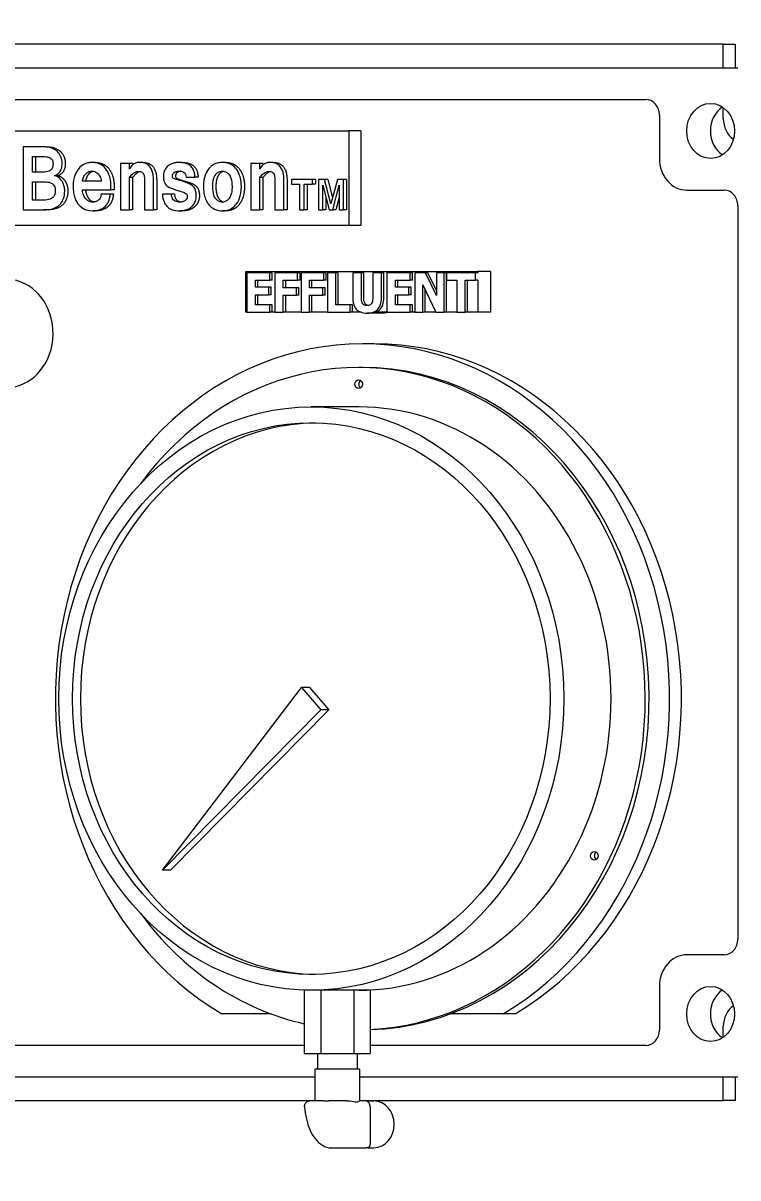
# Model space of a CAD drawing. Header units: inches. Extents: x 19 to 503, y 7 to 322.
# Drawn here: x 374.98 to 380.65, y 116.76 to 125.91 of the extents above; entities that cross this region are included whole.
import ezdxf

# ---------------------------------------------------------------- set-up
doc = ezdxf.new("R2010")
doc.units = ezdxf.units.IN
doc.header["$LTSCALE"] = 15
doc.header["$MEASUREMENT"] = 0
doc.layers.add('Dimension (ANSI)', color=7, linetype='Continuous', lineweight=25)
doc.layers.add('Visible (ANSI)', color=7, linetype='Continuous', lineweight=50)
doc.styles.add('MEMCOR Medium', font='arial.ttf')
doc.dimstyles.new('Default (ANSI)', dxfattribs={"dimscale": 15, "dimtxt": 0.15, "dimasz": 0.098425, "dimexe": 0.125, "dimexo": 0.0625, "dimgap": 0.031496, "dimtad": 0, "dimtih": 1, "dimtoh": 1, "dimdec": 4, "dimrnd": 1e-08, "dimzin": 3, "dimdsep": 46, "dimlunit": 5, "dimtxsty": 'MEMCOR Medium', "dimcen": 0.09, "dimdle": 0.393701, "dimclrd": 256, "dimclre": 256, "dimclrt": 256, "dimadec": 0, "dimazin": 1, "dimtfac": 0.8, "dimtofl": 0, "dimtmove": 0, "dimatfit": 3, "dimfxl": 1, "dimfrac": 1, "dimtolj": 1, "dimtzin": 4, "dimlwd": -1, "dimlwe": -1, "dimarcsym": 0})

# ---------------------------------------------------------------- blocks, each defined once
blk = doc.blocks.new('*D25')
at = {"layer": 'Defpoints', "color": 0, "transparency": 16777216}
for p in [(386.2206, 149.7594), (323.7985, 58.4914), (366.6329, 58.4914)]:
    blk.add_point(p, dxfattribs=at)
at = {"layer": 'Dimension (ANSI)', "transparency": 16777216}
for p, q in [((385.2831, 149.7594), (321.9235, 149.7594)), ((323.7985, 148.283), (323.7985, 114.595)), ((323.7985, 59.9677), (323.7985, 95.4736)), ((365.6954, 58.4914), (321.9235, 58.4914))]:
    blk.add_line(p, q, dxfattribs=at)
for points in [[(323.5524, 148.283), (324.0445, 148.283), (323.7985, 149.7594)], [(323.5524, 59.9677), (324.0445, 59.9677), (323.7985, 58.4914)]]:
    blk.add_solid(points, dxfattribs=at)
at = {"layer": 'Dimension (ANSI)', "transparency": 16777216, "char_height": 2.25, "attachment_point": 5, "style": 'MEMCOR Medium'}
for s, insert in [('\\A1; \\fArial|b0|i0;\\H2.2500;91{\\H0.8x;\\S1#4;} in', (323.7985, 107.3296)), ('\\A1;[2318.2 mm]{\\P\\fArial|b0|i0;\\H2.2500;SHIPPING\\P\\fArial|b0|i0;\\H2.2500;HEIGHT\\P\\fArial|b0|i0;\\H2.2500;REF.}', (323.7985, 97.7689))]:
    blk.add_mtext(s, dxfattribs=dict(at, insert=insert))

msp = doc.modelspace()

# ---------------------------------------------------------------- linework, layer by layer
at = {"layer": 'Visible (ANSI)', "linetype": 'Continuous', "lineweight": 18}
for p, q in [((380.535036, 125.74437), (369.449911, 125.74437)), ((380.535036, 125.55687), (380.535036, 125.74437)), ((380.535036, 125.74437), (380.628786, 125.74437)), ((380.628786, 125.74437), (380.628786, 125.55687)), ((368.959428, 125.55687), (380.650771, 125.55687)), ((369.690137, 125.306835), (379.920062, 125.306835)), ((380.535036, 125.15437), (380.535036, 125.242104)), ((380.028315, 125.181835), (380.028315, 124.83812)), ((372.044643, 125.056835), (377.565555, 125.056835)), ((377.565555, 125.056835), (377.565555, 124.306835)), ((377.659305, 125.056835), (377.565555, 125.056835)), ((377.659305, 125.056835), (377.659305, 124.306835)), ((374.983495, 124.931835), (374.983495, 124.431835)), ((375.139958, 124.931835), (374.983495, 124.931835)), ((375.164958, 124.931835), (375.139958, 124.931835)), ((375.056687, 124.854912), (375.134699, 124.854912)), ((375.056687, 124.730924), (375.056687, 124.854912)), ((375.081687, 124.854912), (375.081687, 124.730924)), ((375.553957, 124.807341), (375.528957, 124.807341)), ((375.825042, 124.799244), (375.753603, 124.799244)), ((375.753603, 124.799244), (375.753603, 124.431835)), ((375.825042, 124.755215), (375.825042, 124.799244)), ((375.850042, 124.799244), (375.825042, 124.799244)), ((375.850042, 124.799244), (375.850042, 124.787957)), ((375.930684, 124.807341), (375.905684, 124.807341)), ((376.240793, 124.807341), (376.215793, 124.807341)), ((376.587718, 124.807341), (376.562718, 124.807341)), ((376.858803, 124.799244), (376.787364, 124.799244)), ((376.787364, 124.799244), (376.787364, 124.431835)), ((376.883803, 124.799244), (376.858803, 124.799244)), ((376.858803, 124.755215), (376.858803, 124.799244)), ((376.883803, 124.799244), (376.883803, 124.787957)), ((376.964445, 124.807341), (376.939445, 124.807341)), ((375.13952, 124.730924), (375.056687, 124.730924)), ((375.258166, 124.700579), (375.233166, 124.700579)), ((376.274522, 124.689932), (376.345084, 124.689932)), ((376.370084, 124.689932), (376.345084, 124.689932)), ((375.056687, 124.654507), (375.139958, 124.654507)), ((375.056687, 124.508758), (375.056687, 124.654507)), ((375.081687, 124.654507), (375.081687, 124.508758)), ((375.604778, 124.659568), (375.453136, 124.659568)), ((375.679284, 124.590236), (375.679284, 124.615033)), ((375.704284, 124.615033), (375.704284, 124.590236)), ((375.825042, 124.431835), (375.825042, 124.687402)), ((375.850042, 124.687402), (375.825042, 124.687402)), ((375.850042, 124.687402), (375.850042, 124.431835)), ((375.94469, 124.666147), (375.94469, 124.431835)), ((376.016567, 124.431835), (376.016567, 124.668677)), ((376.041567, 124.668677), (376.041567, 124.431835)), ((376.883803, 124.687402), (376.858803, 124.687402)), ((376.858803, 124.431835), (376.858803, 124.687402)), ((376.883803, 124.687402), (376.883803, 124.431835)), ((376.978451, 124.666147), (376.978451, 124.431835)), ((377.050327, 124.431835), (377.050327, 124.668677)), ((377.075327, 124.668677), (377.075327, 124.431835)), ((377.276534, 124.671835), (377.10971, 124.671835)), ((377.10971, 124.671835), (377.10971, 124.634912)), ((377.10971, 124.634912), (377.175346, 124.634912)), ((377.175346, 124.634912), (377.175346, 124.431835)), ((377.210478, 124.634912), (377.276534, 124.634912)), ((377.210478, 124.431835), (377.210478, 124.634912)), ((377.235478, 124.634912), (377.235478, 124.431835)), ((377.301534, 124.671835), (377.276534, 124.671835)), ((377.276534, 124.634912), (377.276534, 124.671835)), ((377.301534, 124.634912), (377.276534, 124.634912)), ((377.301534, 124.671835), (377.301534, 124.634912)), ((377.372679, 124.671835), (377.325556, 124.671835)), ((377.325556, 124.671835), (377.325556, 124.431835)), ((377.359216, 124.627624), (377.408442, 124.431835)), ((377.359216, 124.431835), (377.359216, 124.627624)), ((377.397679, 124.671835), (377.372679, 124.671835)), ((377.423379, 124.479932), (377.372679, 124.671835)), ((377.397679, 124.671835), (377.435982, 124.526857)), ((377.474919, 124.671835), (377.423379, 124.479932)), ((377.438525, 124.431835), (377.487962, 124.627624)), ((377.521832, 124.671835), (377.474919, 124.671835)), ((377.487962, 124.627624), (377.487962, 124.431835)), ((377.546832, 124.671835), (377.521832, 124.671835)), ((377.521832, 124.431835), (377.521832, 124.671835)), ((377.546832, 124.671835), (377.546832, 124.431835)), ((375.147847, 124.508758), (375.056687, 124.508758)), ((375.452259, 124.590236), (375.679284, 124.590236)), ((375.673587, 124.556329), (375.600395, 124.556329)), ((375.698587, 124.556329), (375.673587, 124.556329)), ((375.704284, 124.590236), (375.679284, 124.590236)), ((376.158818, 124.556329), (376.08738, 124.556329)), ((376.183818, 124.556329), (376.158818, 124.556329)), ((377.384216, 124.528192), (377.384216, 124.431835)), ((377.487962, 124.528615), (377.463525, 124.431835)), ((380.244821, 124.58812), (380.542487, 124.58812)), ((374.983495, 124.431835), (375.147847, 124.431835)), ((375.172847, 124.431835), (375.147847, 124.431835)), ((375.559216, 124.423738), (375.534216, 124.423738)), ((375.753603, 124.431835), (375.825042, 124.431835)), ((375.850042, 124.431835), (375.825042, 124.431835)), ((375.94469, 124.431835), (376.016567, 124.431835)), ((376.041567, 124.431835), (376.016567, 124.431835)), ((376.250435, 124.423738), (376.225435, 124.423738)), ((376.587718, 124.423738), (376.562718, 124.423738)), ((376.787364, 124.431835), (376.858803, 124.431835)), ((376.883803, 124.431835), (376.858803, 124.431835)), ((376.978451, 124.431835), (377.050327, 124.431835)), ((377.075327, 124.431835), (377.050327, 124.431835)), ((377.175346, 124.431835), (377.210478, 124.431835)), ((377.235478, 124.431835), (377.210478, 124.431835)), ((377.325556, 124.431835), (377.359216, 124.431835)), ((377.384216, 124.431835), (377.359216, 124.431835)), ((377.408442, 124.431835), (377.438525, 124.431835)), ((377.463525, 124.431835), (377.438525, 124.431835)), ((377.487962, 124.431835), (377.521832, 124.431835)), ((377.546832, 124.431835), (377.521832, 124.431835)), ((380.65074, 124.46312), (380.65074, 118.65062)), ((377.565555, 124.306835), (372.965078, 124.306835)), ((377.659305, 124.306835), (377.565555, 124.306835)), ((376.747376, 123.941835), (378.58768, 123.941835)), ((376.747376, 123.619335), (376.747376, 123.941835)), ((376.939943, 123.932335), (376.756743, 123.932335)), ((376.756743, 123.932335), (376.756743, 123.619335)), ((376.8244, 123.817687), (376.8244, 123.872728)), ((376.8244, 123.872728), (376.939943, 123.872728)), ((376.84315, 123.817687), (376.84315, 123.872728)), ((376.958693, 123.932335), (376.939943, 123.932335)), ((376.939943, 123.872728), (376.939943, 123.932335)), ((376.958693, 123.872728), (376.939943, 123.872728)), ((376.958693, 123.872728), (376.958693, 123.932335)), ((377.159507, 123.932335), (376.978064, 123.932335)), ((376.978064, 123.932335), (376.978064, 123.619335)), ((377.045721, 123.813628), (377.045721, 123.872728)), ((377.045721, 123.872728), (377.159507, 123.872728)), ((377.064471, 123.813628), (377.064471, 123.872728)), ((377.178257, 123.932335), (377.159507, 123.932335)), ((377.159507, 123.872728), (377.159507, 123.932335)), ((377.178257, 123.872728), (377.159507, 123.872728)), ((377.178257, 123.872728), (377.178257, 123.932335)), ((377.368088, 123.932335), (377.186645, 123.932335)), ((377.186645, 123.932335), (377.186645, 123.619335)), ((377.254302, 123.872728), (377.368088, 123.872728)), ((377.254302, 123.813628), (377.254302, 123.872728)), ((377.273052, 123.813628), (377.273052, 123.872728)), ((377.386838, 123.932335), (377.368088, 123.932335)), ((377.368088, 123.872728), (377.368088, 123.932335)), ((377.386838, 123.872728), (377.368088, 123.872728)), ((377.386838, 123.872728), (377.386838, 123.932335)), ((377.463322, 123.932335), (377.395226, 123.932335)), ((377.395226, 123.932335), (377.395226, 123.619335)), ((377.482072, 123.932335), (377.463322, 123.932335)), ((377.463322, 123.678942), (377.463322, 123.932335)), ((377.482072, 123.678942), (377.482072, 123.932335)), ((377.664653, 123.932335), (377.596557, 123.932335)), ((377.596557, 123.932335), (377.596557, 123.732461)), ((377.683403, 123.932335), (377.664653, 123.932335)), ((377.664653, 123.737027), (377.664653, 123.932335)), ((377.683403, 123.737027), (377.683403, 123.932335)), ((377.82369, 123.932335), (377.755594, 123.932335)), ((377.755594, 123.932335), (377.755594, 123.737027)), ((377.82369, 123.732715), (377.82369, 123.932335)), ((377.84244, 123.932335), (377.82369, 123.932335)), ((377.84244, 123.732715), (377.84244, 123.932335)), ((378.051162, 123.932335), (377.867962, 123.932335)), ((377.867962, 123.932335), (377.867962, 123.619335)), ((377.935619, 123.817687), (377.935619, 123.872728)), ((377.935619, 123.872728), (378.051162, 123.872728)), ((377.954369, 123.817687), (377.954369, 123.872728)), ((378.069912, 123.932335), (378.051162, 123.932335)), ((378.051162, 123.872728), (378.051162, 123.932335)), ((378.069912, 123.872728), (378.051162, 123.872728)), ((378.069912, 123.872728), (378.069912, 123.932335)), ((378.172756, 123.932335), (378.089283, 123.932335)), ((378.089283, 123.932335), (378.089283, 123.619335)), ((378.191506, 123.932335), (378.172756, 123.932335)), ((378.259304, 123.753007), (378.172756, 123.932335)), ((378.259304, 123.791857), (378.191506, 123.932335)), ((378.321469, 123.932335), (378.259304, 123.932335)), ((378.259304, 123.932335), (378.259304, 123.753007)), ((378.340219, 123.932335), (378.321469, 123.932335)), ((378.321469, 123.619335), (378.321469, 123.932335)), ((378.340219, 123.619335), (378.340219, 123.932335)), ((378.56893, 123.932335), (378.340479, 123.932335)), ((378.340479, 123.932335), (378.340479, 123.872728)), ((378.340479, 123.872728), (378.420656, 123.872728)), ((378.420656, 123.872728), (378.420656, 123.619335)), ((378.488752, 123.619335), (378.488752, 123.872728)), ((378.488752, 123.872728), (378.56893, 123.872728)), ((378.507502, 123.619335), (378.507502, 123.872728)), ((378.58768, 123.932335), (378.56893, 123.932335)), ((378.56893, 123.872728), (378.56893, 123.932335)), ((378.58768, 123.872728), (378.56893, 123.872728)), ((378.58768, 123.941835), (378.58768, 123.932335)), ((378.68768, 123.941835), (378.58768, 123.941835)), ((378.58768, 123.872728), (378.58768, 123.619335)), ((378.68768, 123.941835), (378.68768, 123.932335)), ((378.68768, 123.932335), (378.68768, 123.619335)), ((376.930937, 123.817687), (376.8244, 123.817687)), ((376.949687, 123.817687), (376.930937, 123.817687)), ((376.930937, 123.75808), (376.930937, 123.817687)), ((376.949687, 123.75808), (376.949687, 123.817687)), ((377.150501, 123.813628), (377.045721, 123.813628)), ((377.150501, 123.754021), (377.150501, 123.813628)), ((377.169251, 123.813628), (377.150501, 123.813628)), ((377.169251, 123.754021), (377.169251, 123.813628)), ((377.359081, 123.813628), (377.254302, 123.813628)), ((377.359081, 123.754021), (377.359081, 123.813628)), ((377.377831, 123.813628), (377.359081, 123.813628)), ((377.377831, 123.754021), (377.377831, 123.813628)), ((378.042156, 123.817687), (377.935619, 123.817687)), ((378.060906, 123.817687), (378.042156, 123.817687)), ((378.042156, 123.75808), (378.042156, 123.817687)), ((378.060906, 123.75808), (378.060906, 123.817687)), ((378.151448, 123.619335), (378.151448, 123.837471)), ((378.151448, 123.837471), (378.256009, 123.619335)), ((378.170198, 123.619335), (378.170198, 123.798354)), ((376.8244, 123.678942), (376.8244, 123.75808)), ((376.8244, 123.75808), (376.930937, 123.75808)), ((376.84315, 123.678942), (376.84315, 123.75808)), ((376.949687, 123.75808), (376.930937, 123.75808)), ((377.045721, 123.619335), (377.045721, 123.754021)), ((377.045721, 123.754021), (377.150501, 123.754021)), ((377.064471, 123.619335), (377.064471, 123.754021)), ((377.169251, 123.754021), (377.150501, 123.754021)), ((377.254302, 123.619335), (377.254302, 123.754021)), ((377.254302, 123.754021), (377.359081, 123.754021)), ((377.273052, 123.619335), (377.273052, 123.754021)), ((377.377831, 123.754021), (377.359081, 123.754021)), ((377.935619, 123.75808), (378.042156, 123.75808)), ((377.935619, 123.678942), (377.935619, 123.75808)), ((377.954369, 123.678942), (377.954369, 123.75808)), ((378.060906, 123.75808), (378.042156, 123.75808)), ((376.756743, 123.619335), (376.747376, 123.619335)), ((376.756743, 123.619335), (376.939943, 123.619335)), ((376.939943, 123.678942), (376.8244, 123.678942)), ((376.939943, 123.619335), (376.939943, 123.678942)), ((376.958693, 123.678942), (376.939943, 123.678942)), ((376.958693, 123.619335), (376.939943, 123.619335)), ((376.958693, 123.619335), (376.958693, 123.678942)), ((376.978064, 123.619335), (376.958693, 123.619335)), ((376.978064, 123.619335), (377.045721, 123.619335)), ((377.064471, 123.619335), (377.045721, 123.619335)), ((377.186645, 123.619335), (377.064471, 123.619335)), ((377.186645, 123.619335), (377.254302, 123.619335)), ((377.273052, 123.619335), (377.254302, 123.619335)), ((377.395226, 123.619335), (377.273052, 123.619335)), ((377.395226, 123.619335), (377.576009, 123.619335)), ((377.576009, 123.678942), (377.463322, 123.678942)), ((377.594759, 123.678942), (377.576009, 123.678942)), ((377.576009, 123.619335), (377.576009, 123.678942)), ((377.594759, 123.619335), (377.576009, 123.619335)), ((377.594759, 123.619335), (377.594759, 123.678942)), ((377.664678, 123.619335), (377.594759, 123.619335)), ((377.828874, 123.61274), (377.710124, 123.61274)), ((377.867962, 123.619335), (377.774837, 123.619335)), ((377.867962, 123.619335), (378.051162, 123.619335)), ((378.051162, 123.678942), (377.935619, 123.678942)), ((378.069912, 123.678942), (378.051162, 123.678942)), ((378.051162, 123.619335), (378.051162, 123.678942)), ((378.069912, 123.619335), (378.051162, 123.619335)), ((378.069912, 123.619335), (378.069912, 123.678942)), ((378.089283, 123.619335), (378.069912, 123.619335)), ((378.089283, 123.619335), (378.151448, 123.619335)), ((378.170198, 123.619335), (378.151448, 123.619335)), ((378.256009, 123.619335), (378.170198, 123.619335)), ((378.256009, 123.619335), (378.321469, 123.619335)), ((378.340219, 123.619335), (378.321469, 123.619335)), ((378.420656, 123.619335), (378.340219, 123.619335)), ((378.420656, 123.619335), (378.488752, 123.619335)), ((378.507502, 123.619335), (378.488752, 123.619335)), ((378.58768, 123.619335), (378.507502, 123.619335)), ((378.59393, 123.619335), (378.58768, 123.619335)), ((378.68768, 123.619335), (378.59393, 123.619335)), ((377.767528, 123.369335), (377.673778, 123.369335)), ((377.673778, 123.181835), (377.642528, 123.181835)), ((377.642528, 122.869335), (377.267528, 122.869335)), ((376.088655, 119.19559), (377.190981, 120.645223)), ((377.253481, 120.645223), (377.190981, 120.645223)), ((377.190981, 120.645223), (377.344074, 120.468446)), ((377.253481, 120.645223), (377.406574, 120.468446)), ((377.344074, 120.468446), (376.088655, 119.19559)), ((377.406574, 120.468446), (376.151155, 119.19559)), ((377.406574, 120.468446), (377.344074, 120.468446)), ((376.151155, 119.19559), (376.088655, 119.19559)), ((380.542487, 118.52562), (380.244821, 118.52562)), ((377.267528, 118.244335), (377.210986, 118.244335)), ((377.210986, 118.244335), (377.210986, 117.744335)), ((377.342102, 118.244335), (377.267528, 118.244335)), ((377.342102, 118.244335), (377.342102, 117.744335)), ((377.604333, 118.244335), (377.342102, 118.244335)), ((377.604333, 118.244335), (377.604333, 117.744335)), ((377.735449, 118.244335), (377.604333, 118.244335)), ((377.735449, 118.244335), (377.735449, 117.744335)), ((380.028315, 118.27562), (380.028315, 117.931905)), ((376.94918, 118.056905), (376.557812, 118.056905)), ((378.789744, 118.056905), (378.367126, 118.056905)), ((378.883494, 118.056905), (378.789744, 118.056905)), ((380.535036, 117.871636), (380.535036, 117.95937)), ((377.210986, 117.806905), (371.998092, 117.806905)), ((377.210986, 117.744335), (377.342102, 117.744335)), ((377.316237, 117.744335), (377.316237, 117.619335)), ((377.342102, 117.744335), (377.604333, 117.744335)), ((377.604333, 117.744335), (377.735449, 117.744335)), ((377.630198, 117.744335), (377.630198, 117.619335)), ((379.920062, 117.806905), (377.735449, 117.806905)), ((377.295719, 117.55687), (371.913359, 117.55687)), ((377.650717, 117.619335), (377.295719, 117.619335)), ((377.295719, 117.619335), (377.295719, 117.369335)), ((377.650717, 117.619335), (377.650717, 117.368685)), ((380.650771, 117.55687), (377.650717, 117.55687)), ((380.535036, 117.36937), (380.535036, 117.55687)), ((380.628786, 117.55687), (380.628786, 117.36937)), ((371.913359, 117.36937), (377.295719, 117.36937)), ((377.36483, 117.369335), (377.259913, 117.369335)), ((377.510597, 117.369335), (377.40568, 117.369335)), ((377.547182, 117.369335), (377.510597, 117.369335)), ((377.650717, 117.36937), (380.535036, 117.36937)), ((377.687175, 117.369335), (377.650717, 117.369335)), ((377.702172, 117.367095), (377.764334, 117.367095)), ((380.628786, 117.36937), (380.535036, 117.36937)), ((377.733425, 117.323085), (377.733425, 117.024402)), ((377.43176, 116.994335), (377.702298, 116.994335)), ((377.714702, 116.996575), (377.764334, 116.996575))]:
    msp.add_line(p, q, dxfattribs=at)
for centre, major_axis, start_param, end_param in [((379.920062, 125.181835), (0, 0.125), 4.71238898, 6.28318531), ((380.621764, 125.05687), (0, -0.21875), 3.65927979, 5.76549818), ((380.699581, 125.15437), (0, 0.19), 1.57079633, 2.60184541), ((380.244821, 124.83812), (0, -0.25), 4.71238898, 6.28318531), ((380.542487, 124.46312), (0, 0.125), 4.71238898, 6.28318531), ((374.848431, 123.451444), (0, 0.42942), 3.2341876, 6.15298238), ((377.642528, 120.556835), (0, 2.625), 3.1824788, 7.14836042), ((377.673778, 120.556835), (0, 2.8125), 3.61752935, 8.94884126), ((377.767528, 120.556835), (0, 2.8125), 3.61752935, 6.28318531), ((377.673778, 120.556835), (0, 2.625), 3.1687243, 6.28318531), ((377.673778, 123.049231), (0, -0.035), 3.68317357, 5.74160439), ((377.642528, 120.556835), (0, 2.3125), 3.14159265, 6.28318531), ((377.330028, 120.556835), (0, 2.186419), 0.01650463, 3.12508802), ((379.543075, 119.310637), (0, -0.035), 3.68317357, 5.74160439), ((377.642528, 120.556835), (0, -2.625), 5.41801019, 6.09219719), ((380.542487, 118.65062), (0, -0.125), 0, 1.57079633), ((380.244821, 118.27562), (0, 0.25), 0, 1.57079633), ((380.621764, 118.05687), (0, -0.21875), 3.65927979, 5.76549818), ((380.699581, 117.95937), (0, 0.19), 0.53974724, 1.57079633), ((379.920062, 117.931905), (0, -0.125), 0, 1.57079633), ((377.764334, 117.181835), (0, -0.18526), 0, 3.14159265)]:
    msp.add_ellipse(centre, major_axis=major_axis, ratio=0.8660254, start_param=start_param, end_param=end_param, dxfattribs=at)
for centre, major_axis in [((380.434264, 125.05687), (0, 0.21875)), ((377.642528, 123.049231), (0, -0.035)), ((377.267528, 120.556835), (0, 2.3125)), ((377.267528, 120.556835), (0, 2.186419)), ((379.511825, 119.310637), (0, -0.035)), ((380.434264, 118.05687), (0, 0.21875))]:
    msp.add_ellipse(centre, major_axis=major_axis, ratio=0.8660254, dxfattribs=at)
for points, degree, knots in [([(375.292039, 124.799244), (375.292039, 124.807917), (375.291355, 124.81654), (375.288415, 124.833219), (375.286246, 124.841132), (375.279157, 124.859556), (375.272101, 124.873588), (375.248984, 124.898805), (375.235039, 124.909107), (375.199256, 124.925073), (375.174111, 124.931835), (375.139958, 124.931835)], 3, [-1.37022204, -1.37022204, -1.37022204, -1.37022204, -1.13367687, -1.13367687, -0.90603204, -0.90603204, -0.58386018, -0.58386018, -0.30050429, -0.30050429, 0, 0, 0, 0]), ([(375.134699, 124.854912), (375.147795, 124.854912), (375.162506, 124.854047), (375.18174, 124.849476), (375.190417, 124.846862), (375.203566, 124.838696), (375.207293, 124.834888), (375.213613, 124.826648), (375.215547, 124.821894), (375.219005, 124.810108), (375.219724, 124.801658), (375.219724, 124.793677)], 3, [-0.217883978, -0.217883978, -0.217883978, -0.217883978, -0.151492323, -0.151492323, -0.118749394, -0.118749394, -0.094641913, -0.094641913, -0.060812242, -0.060812242, 0, 0, 0, 0]), ([(375.219724, 124.793677), (375.219724, 124.787584), (375.219278, 124.781396), (375.217141, 124.770253), (375.215613, 124.765222), (375.2109, 124.755427), (375.20768, 124.751008), (375.200355, 124.744307), (375.19505, 124.740473), (375.172581, 124.732441), (375.155835, 124.730924), (375.13952, 124.730924)], 3, [-0.570946972, -0.570946972, -0.570946972, -0.570946972, -0.453612383, -0.453612383, -0.351244571, -0.351244571, -0.237936486, -0.237936486, -0.143553355, -0.143553355, 0, 0, 0, 0]), ([(375.231995, 124.70056), (375.239249, 124.703433), (375.246309, 124.707049), (375.258885, 124.71577), (375.264421, 124.720675), (375.276343, 124.734705), (375.281656, 124.744257), (375.290215, 124.769011), (375.292039, 124.78417), (375.292039, 124.799244)], 3, [-0.332004447, -0.332004447, -0.332004447, -0.332004447, -0.264558277, -0.264558277, -0.202993513, -0.202993513, -0.114860808, -0.114860808, 0, 0, 0, 0]), ([(375.528957, 124.807341), (375.518127, 124.807341), (375.507357, 124.806229), (375.485192, 124.801159), (375.47543, 124.797357), (375.450483, 124.784957), (375.435752, 124.773644), (375.412878, 124.746974), (375.401349, 124.729729), (375.384751, 124.682505), (375.37863, 124.654173), (375.37863, 124.615539)], 3, [-1.49193162, -1.49193162, -1.49193162, -1.49193162, -1.29030138, -1.29030138, -1.0712515, -1.0712515, -0.64119148, -0.64119148, -0.29439022, -0.29439022, 0, 0, 0, 0]), ([(375.679284, 124.615033), (375.679284, 124.632509), (375.678041, 124.650039), (375.671624, 124.687587), (375.666633, 124.702475), (375.654206, 124.734226), (375.643794, 124.749918), (375.621617, 124.775556), (375.607353, 124.786304), (375.577252, 124.800594), (375.557049, 124.807341), (375.528957, 124.807341)], 3, [-0.953742878, -0.953742878, -0.953742878, -0.953742878, -0.864238922, -0.864238922, -0.757751945, -0.757751945, -0.52950742, -0.52950742, -0.247180323, -0.247180323, 0, 0, 0, 0]), ([(375.905684, 124.807341), (375.895263, 124.807341), (375.884878, 124.80588), (375.865642, 124.799058), (375.857099, 124.794105), (375.839369, 124.778677), (375.83141, 124.767633), (375.825042, 124.755215)], 3, [-0.286997863, -0.286997863, -0.286997863, -0.286997863, -0.195305384, -0.195305384, -0.109970073, -0.109970073, 0, 0, 0, 0]), ([(376.016567, 124.668677), (376.016567, 124.682998), (376.01568, 124.697611), (376.011416, 124.723745), (376.008376, 124.735651), (375.999151, 124.758154), (375.992995, 124.768414), (375.976632, 124.786339), (375.966805, 124.793137), (375.940097, 124.80491), (375.922635, 124.807341), (375.905684, 124.807341)], 3, [-0.549838036, -0.549838036, -0.549838036, -0.549838036, -0.440760651, -0.440760651, -0.347374274, -0.347374274, -0.251258835, -0.251258835, -0.149149172, -0.149149172, 0, 0, 0, 0]), ([(376.215793, 124.807341), (376.203457, 124.807341), (376.191125, 124.806007), (376.16533, 124.799324), (376.154725, 124.794176), (376.139191, 124.785263), (376.128216, 124.777708), (376.109535, 124.755119), (376.104344, 124.744212), (376.096816, 124.723327), (376.09483, 124.710366), (376.09483, 124.697017)], 3, [-0.380184833, -0.380184833, -0.380184833, -0.380184833, -0.319898495, -0.319898495, -0.251008997, -0.251008997, -0.172372504, -0.172372504, -0.101722902, -0.101722902, 0, 0, 0, 0]), ([(376.345084, 124.689932), (376.344859, 124.699958), (376.343941, 124.710031), (376.340346, 124.728647), (376.337856, 124.737222), (376.329533, 124.756667), (376.323008, 124.766519), (376.304865, 124.784779), (376.293207, 124.791798), (376.260364, 124.80479), (376.23735, 124.807341), (376.215793, 124.807341)], 3, [-0.545887419, -0.545887419, -0.545887419, -0.545887419, -0.469637173, -0.469637173, -0.400904814, -0.400904814, -0.30477701, -0.30477701, -0.189676686, -0.189676686, 0, 0, 0, 0]), ([(376.562718, 124.807341), (376.551205, 124.807341), (376.539724, 124.806215), (376.515794, 124.800865), (376.505472, 124.796768), (376.482239, 124.785208), (376.468805, 124.774806), (376.447067, 124.749297), (376.435514, 124.731768), (376.418987, 124.685016), (376.41239, 124.656306), (376.41239, 124.615539)], 3, [-1.56801299, -1.56801299, -1.56801299, -1.56801299, -1.35973826, -1.35973826, -1.12707481, -1.12707481, -0.69333235, -0.69333235, -0.31064426, -0.31064426, 0, 0, 0, 0]), ([(376.713045, 124.615539), (376.713045, 124.632978), (376.711807, 124.650484), (376.705429, 124.687654), (376.7005, 124.702401), (376.686892, 124.736972), (376.675541, 124.752246), (376.655378, 124.775556), (376.641114, 124.786304), (376.611013, 124.800594), (376.59081, 124.807341), (376.562718, 124.807341)], 3, [-0.854658685, -0.854658685, -0.854658685, -0.854658685, -0.788718433, -0.788718433, -0.711388555, -0.711388555, -0.52950742, -0.52950742, -0.247180323, -0.247180323, 0, 0, 0, 0]), ([(376.939445, 124.807341), (376.929024, 124.807341), (376.918639, 124.80588), (376.899403, 124.799058), (376.89086, 124.794105), (376.87313, 124.778677), (376.865171, 124.767633), (376.858803, 124.755215)], 3, [-0.286997863, -0.286997863, -0.286997863, -0.286997863, -0.195305384, -0.195305384, -0.109970073, -0.109970073, 0, 0, 0, 0]), ([(377.050327, 124.668677), (377.050327, 124.682998), (377.04944, 124.697611), (377.045177, 124.723745), (377.042137, 124.735651), (377.032912, 124.758154), (377.026755, 124.768414), (377.010393, 124.786339), (377.000566, 124.793137), (376.973858, 124.80491), (376.956396, 124.807341), (376.939445, 124.807341)], 3, [-0.549838036, -0.549838036, -0.549838036, -0.549838036, -0.440760651, -0.440760651, -0.347374274, -0.347374274, -0.251258835, -0.251258835, -0.149149172, -0.149149172, 0, 0, 0, 0]), ([(375.312199, 124.581632), (375.312199, 124.593404), (375.31093, 124.604993), (375.305868, 124.62809), (375.302206, 124.638726), (375.290587, 124.660801), (375.281348, 124.673471), (375.258553, 124.692708), (375.251902, 124.69599), (375.242675, 124.699647), (375.237394, 124.700743), (375.231995, 124.70056)], 3, [-0.236404936, -0.236404936, -0.236404936, -0.236404936, -0.1893821, -0.1893821, -0.141231453, -0.141231453, -0.08584592, -0.08584592, -0.047520192, -0.047520192, 0, 0, 0, 0]), ([(375.258166, 124.700579), (375.272533, 124.700579), (375.304329, 124.676268), (375.326681, 124.642867), (375.337199, 124.602381), (375.337199, 124.581632)], 2, [0.03921569, 0.03921569, 0.03921569, 1, 2, 3, 4, 4, 4]), ([(375.453136, 124.659568), (375.454727, 124.670134), (375.457471, 124.680355), (375.465742, 124.699027), (375.470963, 124.707139), (375.484342, 124.722013), (375.491857, 124.727718), (375.509256, 124.736064), (375.518972, 124.738009), (375.528957, 124.738009)], 3, [-0.311667492, -0.311667492, -0.311667492, -0.311667492, -0.237050543, -0.237050543, -0.16576507, -0.16576507, -0.087852602, -0.087852602, 0, 0, 0, 0]), ([(375.541458, 124.736927), (375.520388, 124.733156), (375.483395, 124.694487), (375.478136, 124.659568)], 2, [0.22302545, 0.22302545, 0.22302545, 1, 2, 2, 2]), ([(375.528957, 124.738009), (375.536065, 124.738009), (375.543108, 124.73703), (375.556485, 124.732654), (375.562598, 124.729443), (375.57883, 124.71716), (375.586127, 124.706763), (375.597559, 124.687443), (375.602177, 124.673942), (375.604778, 124.659568)], 3, [-0.251457438, -0.251457438, -0.251457438, -0.251457438, -0.21404187, -0.21404187, -0.178283825, -0.178283825, -0.111899249, -0.111899249, 0, 0, 0, 0]), ([(375.825042, 124.687402), (375.832302, 124.697098), (375.840383, 124.706439), (375.856543, 124.720864), (375.864614, 124.726572), (375.881174, 124.734018), (375.889344, 124.735985), (375.897795, 124.735985)], 3, [-0.254147783, -0.254147783, -0.254147783, -0.254147783, -0.156374809, -0.156374809, -0.074354364, -0.074354364, 0, 0, 0, 0]), ([(375.897795, 124.735985), (375.903151, 124.735985), (375.908668, 124.735479), (375.918376, 124.732912), (375.922744, 124.731056), (375.930393, 124.725493), (375.932914, 124.722441), (375.937695, 124.715094), (375.93972, 124.709323), (375.943808, 124.692585), (375.94469, 124.679256), (375.94469, 124.666147)], 3, [-0.243715019, -0.243715019, -0.243715019, -0.243715019, -0.209104446, -0.209104446, -0.179401679, -0.179401679, -0.150757457, -0.150757457, -0.099891353, -0.099891353, 0, 0, 0, 0]), ([(376.09483, 124.697017), (376.09483, 124.687195), (376.09554, 124.677112), (376.098876, 124.660416), (376.10119, 124.652432), (376.111307, 124.632722), (376.118593, 124.625741), (376.130305, 124.615659), (376.143206, 124.604416), (376.198262, 124.588211)], 3, [-1.28758631, -1.28758631, -1.28758631, -1.28758631, -1.00763885, -1.00763885, -0.79953504, -0.79953504, -0.49991727, -0.49991727, 0, 0, 0, 0]), ([(376.245596, 124.657543), (376.215092, 124.665997), (376.199022, 124.671244), (376.180129, 124.678861), (376.175624, 124.681336), (376.171197, 124.684769), (376.169833, 124.685999), (376.168322, 124.688069), (376.167873, 124.688842), (376.166244, 124.693545), (376.166269, 124.697914), (376.166269, 124.702078)], 3, [-0.131420243, -0.131420243, -0.131420243, -0.131420243, -0.085737183, -0.085737183, -0.052375851, -0.052375851, -0.038599816, -0.038599816, -0.031728135, -0.031728135, 0, 0, 0, 0]), ([(376.166269, 124.702078), (376.166269, 124.704238), (376.16645, 124.706385), (376.167236, 124.710523), (376.167816, 124.712474), (376.170065, 124.717843), (376.172156, 124.720843), (376.178556, 124.727402), (376.183445, 124.730381), (376.198115, 124.736707), (376.20931, 124.738009), (376.219738, 124.738009)], 3, [-0.199332402, -0.199332402, -0.199332402, -0.199332402, -0.182867861, -0.182867861, -0.167049192, -0.167049192, -0.137423155, -0.137423155, -0.091748754, -0.091748754, 0, 0, 0, 0]), ([(376.231907, 124.73727), (376.216186, 124.735344), (376.191269, 124.718778), (376.191269, 124.702078)], 2, [0.27717625, 0.27717625, 0.27717625, 1, 2, 2, 2]), ([(376.219738, 124.738009), (376.230225, 124.738009), (376.240531, 124.736556), (376.25391, 124.730418), (376.258163, 124.727581), (376.265378, 124.720097), (376.268152, 124.715738), (376.272867, 124.704258), (376.274129, 124.697106), (376.274522, 124.689932)], 3, [-0.223385569, -0.223385569, -0.223385569, -0.223385569, -0.140059831, -0.140059831, -0.096765916, -0.096765916, -0.05477189, -0.05477189, 0, 0, 0, 0]), ([(376.48602, 124.615539), (376.48602, 124.629022), (376.486784, 124.643001), (376.491087, 124.669987), (376.494263, 124.680168), (376.502522, 124.701323), (376.508431, 124.709877), (376.521038, 124.72446), (376.528393, 124.729116), (376.543347, 124.736208), (376.552939, 124.738009), (376.562718, 124.738009)], 3, [-0.22807944, -0.22807944, -0.22807944, -0.22807944, -0.205294754, -0.205294754, -0.181748055, -0.181748055, -0.142221383, -0.142221383, -0.086038211, -0.086038211, 0, 0, 0, 0]), ([(376.575098, 124.736931), (376.565334, 124.735196), (376.543014, 124.723333), (376.522415, 124.692968), (376.51102, 124.647422), (376.51102, 124.615539)], 2, [0.38328199, 0.38328199, 0.38328199, 1, 2, 3, 4, 4, 4]), ([(376.562718, 124.738009), (376.568108, 124.738009), (376.573465, 124.737432), (376.585354, 124.734583), (376.590256, 124.732318), (376.601019, 124.726673), (376.60758, 124.721063), (376.620753, 124.704623), (376.626178, 124.693283), (376.636429, 124.662505), (376.639415, 124.641286), (376.639415, 124.615539)], 3, [-0.485256347, -0.485256347, -0.485256347, -0.485256347, -0.453784115, -0.453784115, -0.414355835, -0.414355835, -0.320828378, -0.320828378, -0.196193606, -0.196193606, 0, 0, 0, 0]), ([(376.858803, 124.687402), (376.866063, 124.697098), (376.874144, 124.706439), (376.890304, 124.720864), (376.898375, 124.726572), (376.914935, 124.734018), (376.923105, 124.735985), (376.931556, 124.735985)], 3, [-0.254147783, -0.254147783, -0.254147783, -0.254147783, -0.156374809, -0.156374809, -0.074354364, -0.074354364, 0, 0, 0, 0]), ([(376.931556, 124.735985), (376.936912, 124.735985), (376.942429, 124.735479), (376.952137, 124.732912), (376.956505, 124.731056), (376.964153, 124.725493), (376.966675, 124.722441), (376.971455, 124.715094), (376.973481, 124.709323), (376.977569, 124.692585), (376.978451, 124.679256), (376.978451, 124.666147)], 3, [-0.243715019, -0.243715019, -0.243715019, -0.243715019, -0.209104446, -0.209104446, -0.179401679, -0.179401679, -0.150757457, -0.150757457, -0.099891353, -0.099891353, 0, 0, 0, 0]), ([(375.139958, 124.654507), (375.155317, 124.654507), (375.173154, 124.65352), (375.192825, 124.648586), (375.203629, 124.645739), (375.216357, 124.637735), (375.221366, 124.63408), (375.23015, 124.622255), (375.23235, 124.61634), (375.236375, 124.602061), (375.237255, 124.59158), (375.237255, 124.581632)], 3, [-0.627216897, -0.627216897, -0.627216897, -0.627216897, -0.26355814, -0.26355814, -0.153530989, -0.153530989, -0.114232774, -0.114232774, -0.075797609, -0.075797609, 0, 0, 0, 0]), ([(375.37863, 124.615539), (375.37863, 124.598776), (375.379765, 124.581885), (375.384336, 124.554542), (375.387599, 124.539425), (375.403705, 124.497678), (375.415327, 124.481728), (375.436907, 124.456849), (375.451769, 124.445652), (375.482822, 124.430972), (375.504074, 124.423738), (375.534216, 124.423738)], 3, [-1.15207317, -1.15207317, -1.15207317, -1.15207317, -0.93289171, -0.93289171, -0.78803686, -0.78803686, -0.5752915, -0.5752915, -0.26521632, -0.26521632, 0, 0, 0, 0]), ([(376.355602, 124.543677), (376.355602, 124.553974), (376.354772, 124.564407), (376.350241, 124.585774), (376.346791, 124.593765), (376.337369, 124.611349), (376.329639, 124.618565), (376.318034, 124.6282), (376.302301, 124.64178), (376.245596, 124.657543)], 3, [-1.26579165, -1.26579165, -1.26579165, -1.26579165, -1.09964579, -1.09964579, -0.91097669, -0.91097669, -0.51319308, -0.51319308, 0, 0, 0, 0]), ([(376.41239, 124.615539), (376.41239, 124.598117), (376.413569, 124.580552), (376.419519, 124.545034), (376.423924, 124.530761), (376.437624, 124.495382), (376.448561, 124.479962), (376.469699, 124.455541), (376.484005, 124.444763), (376.519998, 124.427694), (376.541141, 124.423738), (376.562718, 124.423738)], 3, [-0.559807611, -0.559807611, -0.559807611, -0.559807611, -0.508752242, -0.508752242, -0.453813618, -0.453813618, -0.343491309, -0.343491309, -0.189844967, -0.189844967, 0, 0, 0, 0]), ([(376.562718, 124.49307), (376.557104, 124.49307), (376.551486, 124.493634), (376.539396, 124.496523), (376.534524, 124.498804), (376.523265, 124.504975), (376.516362, 124.511157), (376.505129, 124.525542), (376.499065, 124.535416), (376.489347, 124.567237), (376.48602, 124.587373), (376.48602, 124.615539)], 3, [-0.87203894, -0.87203894, -0.87203894, -0.87203894, -0.787716776, -0.787716776, -0.686621698, -0.686621698, -0.437031514, -0.437031514, -0.214626715, -0.214626715, 0, 0, 0, 0]), ([(376.51102, 124.615539), (376.51102, 124.583657), (376.522415, 124.537098), (376.543014, 124.507746), (376.565081, 124.495827), (376.575099, 124.494106)], 2, [0, 0, 0, 1, 2, 3, 3.62422726, 3.62422726, 3.62422726]), ([(376.562718, 124.423738), (376.574014, 124.423738), (376.585269, 124.424851), (376.609115, 124.430161), (376.619355, 124.434273), (376.642457, 124.445634), (376.656091, 124.456181), (376.678099, 124.481951), (376.689856, 124.499647), (376.706496, 124.546705), (376.713045, 124.575338), (376.713045, 124.615539)], 3, [-1.52764829, -1.52764829, -1.52764829, -1.52764829, -1.33812293, -1.33812293, -1.12021306, -1.12021306, -0.68610543, -0.68610543, -0.3063334, -0.3063334, 0, 0, 0, 0]), ([(376.639415, 124.615539), (376.639415, 124.601975), (376.638586, 124.588047), (376.633962, 124.560164), (376.630474, 124.549621), (376.624497, 124.534404), (376.619601, 124.524209), (376.604525, 124.506763), (376.59725, 124.502063), (376.582102, 124.494873), (376.572503, 124.49307), (376.562718, 124.49307)], 3, [-0.322924908, -0.322924908, -0.322924908, -0.322924908, -0.268030343, -0.268030343, -0.208102325, -0.208102325, -0.144086963, -0.144086963, -0.086096364, -0.086096364, 0, 0, 0, 0]), ([(375.147847, 124.431835), (375.165628, 124.431835), (375.1838, 124.433268), (375.216185, 124.440183), (375.23094, 124.445107), (375.261791, 124.461743), (375.272961, 124.47241), (375.290215, 124.492627), (375.297726, 124.505983), (375.309646, 124.540247), (375.312199, 124.560957), (375.312199, 124.581632)], 3, [-0.534957751, -0.534957751, -0.534957751, -0.534957751, -0.44787355, -0.44787355, -0.373731161, -0.373731161, -0.28123866, -0.28123866, -0.157548974, -0.157548974, 0, 0, 0, 0]), ([(375.237255, 124.581632), (375.237255, 124.575598), (375.236795, 124.569539), (375.234689, 124.558271), (375.233164, 124.553087), (375.227984, 124.541341), (375.223899, 124.535455), (375.212226, 124.524014), (375.20437, 124.519496), (375.181086, 124.510477), (375.163704, 124.508758), (375.147847, 124.508758)], 3, [-0.361217471, -0.361217471, -0.361217471, -0.361217471, -0.315406386, -0.315406386, -0.273717942, -0.273717942, -0.215356644, -0.215356644, -0.139521638, -0.139521638, 0, 0, 0, 0]), ([(375.534216, 124.49307), (375.523807, 124.49307), (375.513491, 124.494829), (375.497435, 124.502033), (375.488999, 124.506962), (375.475329, 124.52216), (375.46822, 124.531441), (375.459287, 124.555336), (375.453619, 124.571914), (375.452259, 124.590236)], 3, [-1.96156648, -1.96156648, -1.96156648, -1.96156648, -1.05825772, -1.05825772, -0.46701751, -0.46701751, -0.14011971, -0.14011971, 0, 0, 0, 0]), ([(375.477259, 124.590236), (375.478574, 124.572523), (375.492599, 124.531531), (375.514512, 124.505721), (375.536757, 124.495529), (375.546423, 124.494026)], 2, [0, 0, 0, 1, 2, 3, 3.61124941, 3.61124941, 3.61124941]), ([(375.534216, 124.423738), (375.546969, 124.423738), (375.55965, 124.425076), (375.581954, 124.430321), (375.593997, 124.434133), (375.616271, 124.44601), (375.629219, 124.454395), (375.650864, 124.479746), (375.65657, 124.490558), (375.666871, 124.512048), (375.67133, 124.533162), (375.673587, 124.556329)], 3, [-0.510586724, -0.510586724, -0.510586724, -0.510586724, -0.395857325, -0.395857325, -0.305816844, -0.305816844, -0.233792858, -0.233792858, -0.177640706, -0.177640706, 0, 0, 0, 0]), ([(375.600395, 124.556329), (375.599968, 124.545489), (375.598693, 124.536063), (375.595831, 124.528196), (375.593689, 124.522426), (375.582409, 124.50946), (375.57552, 124.504349), (375.559982, 124.496875), (375.54841, 124.49307), (375.534216, 124.49307)], 3, [-1.35675121, -1.35675121, -1.35675121, -1.35675121, -0.38738366, -0.38738366, -0.25082013, -0.25082013, -0.12489258, -0.12489258, 0, 0, 0, 0]), ([(376.08738, 124.556329), (376.088502, 124.535105), (376.092152, 124.513712), (376.105598, 124.481472), (376.112856, 124.469933), (376.132682, 124.449067), (376.145054, 124.441079), (376.179539, 124.426638), (376.203055, 124.423738), (376.225435, 124.423738)], 3, [-0.594380343, -0.594380343, -0.594380343, -0.594380343, -0.432514362, -0.432514362, -0.322211878, -0.322211878, -0.196916309, -0.196916309, 0, 0, 0, 0]), ([(376.224997, 124.49307), (376.218021, 124.49307), (376.210882, 124.493611), (376.198192, 124.496228), (376.192403, 124.49809), (376.181718, 124.503669), (376.176885, 124.507315), (376.168612, 124.516874), (376.165474, 124.52249), (376.160153, 124.537456), (376.158948, 124.546961), (376.158818, 124.556329)], 3, [-0.287669746, -0.287669746, -0.287669746, -0.287669746, -0.226284129, -0.226284129, -0.174290962, -0.174290962, -0.123175282, -0.123175282, -0.071392159, -0.071392159, 0, 0, 0, 0]), ([(376.198262, 124.588211), (376.24535, 124.573604), (376.25408, 124.570467), (376.265681, 124.565917), (376.271414, 124.563126), (376.277538, 124.558292), (376.279277, 124.556655), (376.281367, 124.553656), (376.28232, 124.551987), (376.283915, 124.545628), (376.284164, 124.541675), (376.284164, 124.53811)], 3, [-0.257258169, -0.257258169, -0.257258169, -0.257258169, -0.188139614, -0.188139614, -0.088980101, -0.088980101, -0.05025383, -0.05025383, -0.027166149, -0.027166149, 0, 0, 0, 0]), ([(376.284164, 124.53811), (376.284164, 124.535099), (376.283887, 124.532117), (376.282709, 124.526315), (376.281835, 124.523568), (376.278352, 124.515677), (376.275014, 124.511197), (376.268282, 124.504582), (376.263627, 124.500642), (376.245831, 124.494108), (376.23495, 124.49307), (376.224997, 124.49307)], 3, [-0.374073525, -0.374073525, -0.374073525, -0.374073525, -0.320709979, -0.320709979, -0.268475703, -0.268475703, -0.163784914, -0.163784914, -0.087573633, -0.087573633, 0, 0, 0, 0]), ([(376.225435, 124.423738), (376.237952, 124.423738), (376.25047, 124.425017), (376.276491, 124.431337), (376.287262, 124.436164), (376.307204, 124.446881), (376.318413, 124.455316), (376.338911, 124.478643), (376.344838, 124.491447), (376.353255, 124.514697), (376.355602, 124.528922), (376.355602, 124.543677)], 3, [-0.343256409, -0.343256409, -0.343256409, -0.343256409, -0.303581547, -0.303581547, -0.258977781, -0.258977781, -0.192017911, -0.192017911, -0.112431426, -0.112431426, 0, 0, 0, 0]), ([(377.596557, 123.732461), (377.596557, 123.721956), (377.597261, 123.711356), (377.600514, 123.691824), (377.60286, 123.68282), (377.610717, 123.663026), (377.6168, 123.653091), (377.630413, 123.638362), (377.640005, 123.629596), (377.672736, 123.615316), (377.69175, 123.61274), (377.710124, 123.61274)], 3, [-0.821877976, -0.821877976, -0.821877976, -0.821877976, -0.654433498, -0.654433498, -0.504909579, -0.504909579, -0.307478412, -0.307478412, -0.16166829, -0.16166829, 0, 0, 0, 0]), ([(377.710124, 123.672347), (377.70558, 123.672347), (377.700954, 123.672771), (377.692666, 123.674813), (377.688921, 123.67627), (377.681807, 123.680697), (377.678629, 123.683649), (377.67359, 123.690694), (377.670771, 123.695762), (377.665556, 123.714104), (377.664653, 123.726031), (377.664653, 123.737027)], 3, [-0.357819749, -0.357819749, -0.357819749, -0.357819749, -0.281802872, -0.281802872, -0.21609433, -0.21609433, -0.146681317, -0.146681317, -0.083787292, -0.083787292, 0, 0, 0, 0]), ([(377.719472, 123.673028), (377.718055, 123.673247), (377.716648, 123.673524), (377.711416, 123.674813), (377.707671, 123.67627), (377.700557, 123.680697), (377.697379, 123.683649), (377.69234, 123.690694), (377.689521, 123.695762), (377.684306, 123.714104), (377.683403, 123.726031), (377.683403, 123.737027)], 3, [-0.305563472, -0.305563472, -0.305563472, -0.305563472, -0.281802872, -0.281802872, -0.21609433, -0.21609433, -0.146681317, -0.146681317, -0.083787292, -0.083787292, 0, 0, 0, 0]), ([(377.755594, 123.737027), (377.755594, 123.729456), (377.755186, 123.721588), (377.753125, 123.708108), (377.751677, 123.702006), (377.747274, 123.69134), (377.744738, 123.68744), (377.73854, 123.680679), (377.734625, 123.677992), (377.723946, 123.67331), (377.716924, 123.672347), (377.710124, 123.672347)], 3, [-0.217363441, -0.217363441, -0.217363441, -0.217363441, -0.17163752, -0.17163752, -0.134758966, -0.134758966, -0.100390194, -0.100390194, -0.059831536, -0.059831536, 0, 0, 0, 0]), ([(377.710124, 123.61274), (377.721099, 123.61274), (377.732253, 123.613628), (377.752442, 123.617823), (377.761708, 123.620827), (377.782963, 123.631658), (377.791599, 123.639584), (377.805768, 123.656444), (377.811721, 123.667421), (377.821608, 123.696452), (377.82369, 123.714717), (377.82369, 123.732715)], 3, [-0.433604472, -0.433604472, -0.433604472, -0.433604472, -0.370673963, -0.370673963, -0.316022801, -0.316022801, -0.237534002, -0.237534002, -0.137141706, -0.137141706, 0, 0, 0, 0]), ([(377.774837, 123.619335), (377.77973, 123.620944), (377.784533, 123.622904), (377.801713, 123.631658), (377.810349, 123.639584), (377.824518, 123.656444), (377.830471, 123.667421), (377.840358, 123.696452), (377.84244, 123.714717), (377.84244, 123.732715)], 3, [-0.345147629, -0.345147629, -0.345147629, -0.345147629, -0.316022801, -0.316022801, -0.237534002, -0.237534002, -0.137141706, -0.137141706, 0, 0, 0, 0]), ([(377.874837, 123.619335), (377.870548, 123.617925), (377.866191, 123.616784), (377.851003, 123.613628), (377.839849, 123.61274), (377.828874, 123.61274)], 3, [0.3451476286, 0.3451476286, 0.3451476286, 0.3451476286, 0.370673963, 0.370673963, 0.4336044716, 0.4336044716, 0.4336044716, 0.4336044716]), ([(377.214711, 117.321086), (377.21445, 117.324772), (377.214543, 117.328716), (377.21598, 117.33715), (377.217353, 117.341687), (377.221977, 117.3505), (377.225183, 117.354738), (377.232862, 117.361473), (377.237101, 117.364058), (377.246153, 117.367742), (377.251048, 117.368801), (377.257154, 117.369283), (377.258546, 117.369335), (377.259913, 117.369335)], 3, [-0.0996467033, -0.0996467033, -0.0996467033, -0.0996467033, -0.0797173627, -0.0797173627, -0.059788022, -0.059788022, -0.0404369291, -0.0404369291, -0.0233806816, -0.0233806816, -0.0053942126, -0.0053942126, 0, 0, 0, 0]), ([(377.36483, 117.369335), (377.371229, 117.369376), (377.377854, 117.369294), (377.384468, 117.369294), (377.391083, 117.369294), (377.398237, 117.369376), (377.40568, 117.369335)], 3, [1.118517942, 1.118517942, 1.118517942, 1.118517942, 1.176718059, 1.176718059, 1.176718059, 1.234918175, 1.234918175, 1.234918175, 1.234918175]), ([(377.547182, 117.369335), (377.556376, 117.369338), (377.56533, 117.368516), (377.595328, 117.364502), (377.613857, 117.360057), (377.626936, 117.360057), (377.640015, 117.360057), (377.6481, 117.364502), (377.650533, 117.367895), (377.650715, 117.368348), (377.650715, 117.368687)], 3, [2.000751798, 2.000751798, 2.000751798, 2.000751798, 2.079672535, 2.079672535, 2.279000165, 2.279000165, 2.279000165, 2.478327794, 2.478327794, 2.514238801, 2.514238801, 2.514238801, 2.514238801]), ([(377.733425, 117.323085), (377.733425, 117.327468), (377.732898, 117.332045), (377.730313, 117.341284), (377.728228, 117.345946), (377.722457, 117.354286), (377.718839, 117.357957), (377.71078, 117.3637), (377.706386, 117.365789), (377.697381, 117.368579), (377.692776, 117.369225), (377.687965, 117.369331), (377.687569, 117.369335), (377.687175, 117.369335)], 3, [-1.04719755, -1.04719755, -1.04719755, -1.04719755, -0.83775804, -0.83775804, -0.62831853, -0.62831853, -0.42703691, -0.42703691, -0.2282757, -0.2282757, -0.01883619, -0.01883619, 0, 0, 0, 0]), ([(377.214711, 117.321086), (377.217014, 117.288571), (377.221654, 117.256588), (377.235501, 117.195679), (377.244694, 117.166757), (377.267656, 117.113624), (377.281398, 117.089385), (377.314228, 117.047111), (377.333408, 117.02894), (377.377422, 117.003053), (377.402222, 116.995138), (377.429022, 116.994355), (377.430391, 116.994335), (377.43176, 116.994335)], 3, [1.71152429, 1.71152429, 1.71152429, 1.71152429, 1.99753796, 1.99753796, 2.28355164, 2.28355164, 2.56956531, 2.56956531, 2.85557898, 2.85557898, 3.12698871, 3.12698871, 3.14159265, 3.14159265, 3.14159265, 3.14159265]), ([(377.733425, 117.024402), (377.733425, 117.0212), (377.732876, 117.017928), (377.730927, 117.011995), (377.729523, 117.009389), (377.726257, 117.004676), (377.724398, 117.002842), (377.720337, 116.999411), (377.718399, 116.998342), (377.714056, 116.996164), (377.712422, 116.995741), (377.708844, 116.994781), (377.707808, 116.994691), (377.706115, 116.994483), (377.705576, 116.994445), (377.704595, 116.994381), (377.704216, 116.994367), (377.703509, 116.994345), (377.703207, 116.99434), (377.702704, 116.994336), (377.702497, 116.994335), (377.702298, 116.994335)], 3, [0.0430406362, 0.0430406362, 0.0430406362, 0.0430406362, 0.0434898537, 0.0434898537, 0.0439623928, 0.0439623928, 0.0445596211, 0.0445596211, 0.0454601413, 0.0454601413, 0.0470974462, 0.0470974462, 0.0501170551, 0.0501170551, 0.0531762755, 0.0531762755, 0.0568948483, 0.0568948483, 0.0612500798, 0.0612500798, 0.0648167937, 0.0648167937, 0.0648167937, 0.0648167937])]:
    msp.add_open_spline(points, degree=degree, knots=knots, dxfattribs=at)
for points in [[(375.164958, 124.931835), (375.198705, 124.931835), (375.254366, 124.914122), (375.294687, 124.879709), (375.317039, 124.829608), (375.317039, 124.799244)], [(375.317039, 124.799244), (375.317039, 124.724376), (375.257045, 124.700579)], [(375.553957, 124.807341), (375.587704, 124.807341), (375.643803, 124.781025), (375.683247, 124.730418), (375.704284, 124.659062), (375.704284, 124.615033)], [(375.930684, 124.807341), (376.041567, 124.807341), (376.041567, 124.668677)], [(376.240793, 124.807341), (376.367454, 124.807341), (376.370084, 124.689932)], [(376.587718, 124.807341), (376.621465, 124.807341), (376.677563, 124.781025), (376.717008, 124.730418), (376.738045, 124.659568), (376.738045, 124.615539)], [(376.964445, 124.807341), (377.075327, 124.807341), (377.075327, 124.668677)], [(375.911149, 124.73474), (375.880595, 124.728208), (375.850042, 124.687402)], [(376.191269, 124.702078), (376.191269, 124.693475), (376.193898, 124.685883), (376.206608, 124.677786), (376.237725, 124.666653), (376.270596, 124.657543)], [(376.94491, 124.73474), (376.914356, 124.728208), (376.883803, 124.687402)], [(376.270596, 124.657543), (376.294262, 124.650964), (376.336337, 124.634264), (376.366139, 124.608454), (376.380602, 124.569993), (376.380602, 124.543677)], [(376.738045, 124.615539), (376.738045, 124.571005), (376.71657, 124.500155), (376.677125, 124.449547), (376.621026, 124.423738), (376.587718, 124.423738)], [(375.337199, 124.581632), (375.337199, 124.508758), (375.252613, 124.431835), (375.172847, 124.431835)], [(375.698587, 124.556329), (375.694642, 124.515843), (375.670537, 124.46979), (375.633722, 124.439426), (375.585951, 124.423738), (375.559216, 124.423738)], [(376.183818, 124.556329), (376.184607, 124.499374), (376.23762, 124.493698)], [(376.380602, 124.543677), (376.380602, 124.518373), (376.362195, 124.473839), (376.327571, 124.441956), (376.279361, 124.423738), (376.250435, 124.423738)]]:
    msp.add_open_spline(points, degree=2, dxfattribs=at)

# ---------------------------------------------------------------- dimensions: what is measured, and where the dimension line sits
at = {"layer": 'Dimension (ANSI)'}
dim = msp.add_linear_dim(base=(323.79848, 58.49137), p1=(386.220553, 149.75937), p2=(366.632903, 58.49137), angle=90, text=' \\fArial|b0|i0;\\H2.2500;<> in\\X[2318.2 mm]{\\P\\fArial|b0|i0;\\H2.2500;SHIPPING\\P\\fArial|b0|i0;\\H2.2500;HEIGHT\\P\\fArial|b0|i0;\\H2.2500;REF.}', dimstyle='Default (ANSI)', override={"dimgap": 0.031496, "dimdec": 4, "dimpost": '', "dimtol": 0, "dimlim": 0, "dimtp": 0, "dimtm": 0, "dimtdec": 2, "dimatfit": 1}, dxfattribs=at)
dim.commit()
dim.dimension.update_dxf_attribs({"geometry": '*D25', "text_midpoint": (323.79848, 105.034321), "dimtype": 160})

doc.saveas('drawing.dxf')
